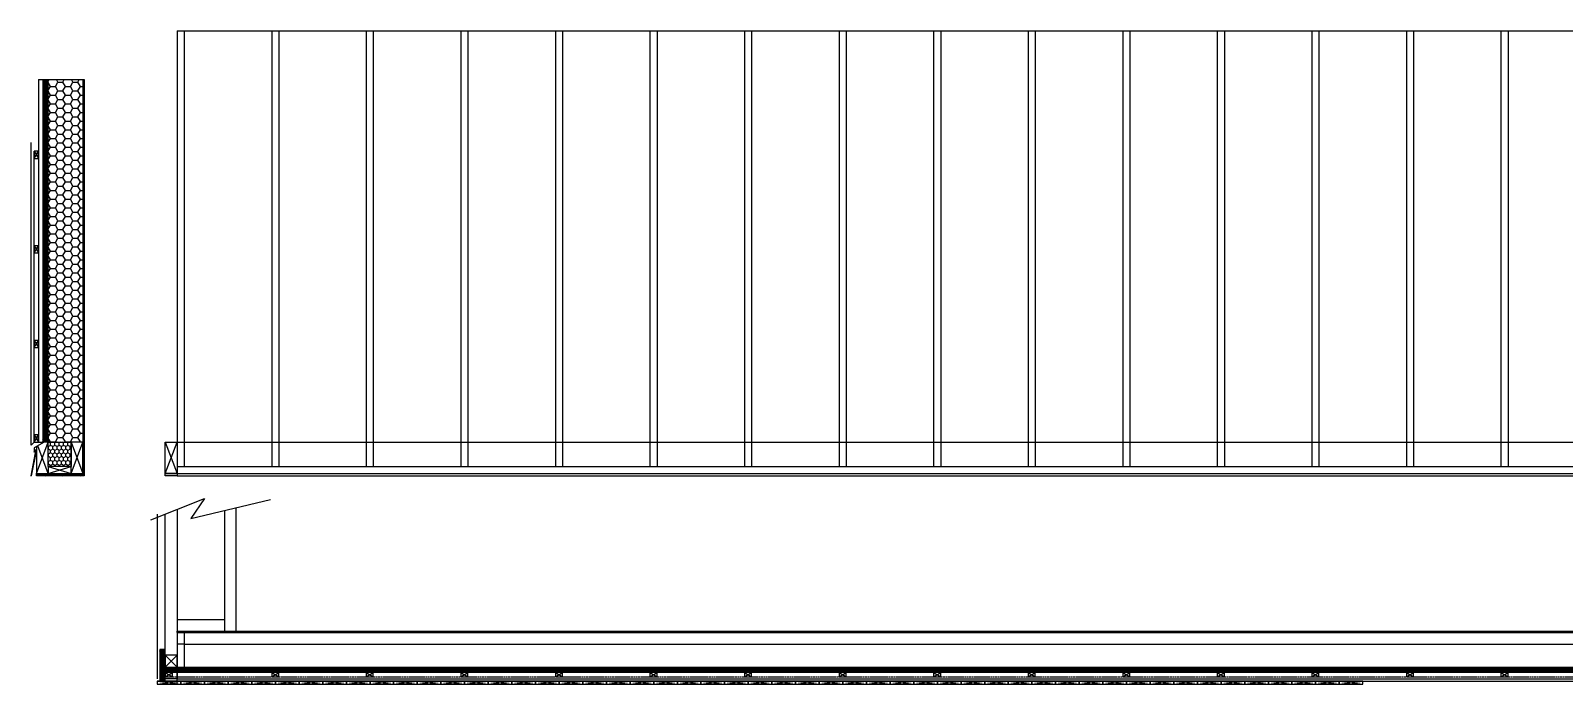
# Model space of a CAD drawing. Header units: millimetres. Extents: x -21175 to -1372, y -2274 to 1893.
# Drawn here: x -21175 to -11444, y -2254 to 1893 of the extents above; entities that cross this region are included whole.
import ezdxf

# ---------------------------------------------------------------- set-up
doc = ezdxf.new("R2010")
doc.units = ezdxf.units.MM
doc.linetypes.add('ACAD_ISO02W100', pattern=[15, 12, -3])
doc.layers.get('0').update_dxf_attribs({"lineweight": 25, "true_color": 0xffffff})
for name, color, linetype, lineweight, true_color in [('ardoise', 253, 'Continuous', 25, 0xa0a0a4), ('larmier', 1, 'Continuous', 25, 0xff0000), ('Madrier', 1, 'Continuous', 25, 0xff0000)]:
    doc.layers.add(name, color=color, linetype=linetype, lineweight=lineweight, true_color=true_color)

# ---------------------------------------------------------------- blocks, each defined once
blk = doc.blocks.new('tasseau')
for p, q in [((0, 45), (-27, 45)), ((-27, 45), (-27, 0)), ((-27, 0), (0, 45)), ((-27, 45), (0, 0)), ((-27, 0), (0, 0)), ((0, 0), (0, 45))]:
    blk.add_line(p, q)
blk = doc.blocks.new('tasseau_plan')
for p, q in [((45, 0), (0, 0)), ((0, 0), (0, -27)), ((0, -27), (45, 0)), ((0, 0), (45, -27)), ((45, -27), (45, 0)), ((0, -27), (45, -27))]:
    blk.add_line(p, q)
blk = doc.blocks.new('75x75')
for p, q in [((0, 75), (-75, 75)), ((-75, 75), (-75, 0)), ((-75, 75), (0, 0)), ((-75, 0), (0, 75)), ((-75, 0), (0, 0)), ((0, 0), (0, 75))]:
    blk.add_line(p, q)
blk = doc.blocks.new('bardage_vertical')
for p, q in [((150, 0), (0, 0)), ((0, 0), (0, -20)), ((0, -20), (150, 0)), ((0, 0), (150, -20)), ((150, -20), (150, 0)), ((0, -20), (150, -20))]:
    blk.add_line(p, q)
blk = doc.blocks.new('fibralith')
h = blk.add_hatch()
h.set_pattern_fill('JIS_WOOD', color=256, scale=5, style=0)
h.paths.add_polyline_path([(-35, 0), (0, 0), (0, 200), (-35, 200)], flags=0)
for p, q in [((0, 200), (-35, 200)), ((-35, 200), (-35, 0)), ((0, 0), (0, 200)), ((-35, 0), (0, 0))]:
    blk.add_line(p, q)
blk = doc.blocks.new('montant')
for p, q in [((0, 2765), (0, 0)), ((0, 2765), (45, 2765)), ((45, 2765), (45, 0)), ((0, 0), (45, 0))]:
    blk.add_line(p, q)

msp = doc.modelspace()

# ---------------------------------------------------------------- hatches: boundary and pattern name
h = msp.add_hatch()
h.set_pattern_fill('JIS_WOOD', color=256, scale=10, angle=90, style=0)
h.paths.add_polyline_path([(-21063.84737, -717), (-21098.84737, -717), (-21098.84737, 1583), (-21063.84737, 1583)], flags=0)
at = {"true_color": 0xffff00}
h = msp.add_hatch(dxfattribs=at)
h.set_pattern_fill('HONEY', color=2, scale=10, style=0)
h.paths.add_polyline_path([(-20918.84737, -717), (-21063.84737, -717), (-21063.84737, 1583), (-20843.84737, 1583), (-20843.84737, -717), (-20918.84737, -717)], flags=0)
h = msp.add_hatch()
h.set_pattern_fill('JIS_WOOD', color=256, scale=10, angle=90, style=0)
h.paths.add_polyline_path([(-20843.84737, -917), (-20843.84737, -717), (-20843.84737, 1583), (-20835.84737, 1583), (-20835.84737, -917)], flags=0)
at = {"true_color": 0xff7f00}
h = msp.add_hatch(dxfattribs=at)
h.set_pattern_fill('HONEY', color=30, scale=5, angle=90, style=0)
h.paths.add_polyline_path([(-21063.84737, -717), (-20918.84737, -717), (-20918.84737, -872), (-21063.84737, -872)], flags=0)
h = msp.add_hatch()
h.set_pattern_fill('JIS_WOOD', color=256, scale=10, style=0)
h.paths.add_polyline_path([(-21138.84737, -917), (-20835.84737, -917), (-20835.84737, -932), (-21138.84737, -932)], flags=0)
h = msp.add_hatch()
h.set_pattern_fill('JIS_WOOD', color=256, scale=5, angle=90, style=0)
h.paths.add_polyline_path([(-20245.79555, -1917), (-2495.79555, -1917), (-2495.79555, -1925), (-20245.79555, -1925)], flags=0)
h = msp.add_hatch()
h.set_pattern_fill('JIS_WOOD', color=256, scale=5, angle=90, style=0)
h.paths.add_polyline_path([(-2495.79555, -2180), (-2495.79555, -2145), (-20320.68919, -2144.88086), (-20320.79555, -2180)], flags=0)

# ---------------------------------------------------------------- linework, layer by layer
for p, q in [((-20245.79555, 1893), (-2495.79555, 1893)), ((-21125.84737, 1583), (-21125.84737, -717)), ((-21125.84737, 1583), (-21098.84737, 1583)), ((-21098.84737, 1583), (-21098.84737, -717)), ((-21098.84737, 1583), (-21063.84737, 1583)), ((-21063.84737, -717), (-21063.84737, 1583)), ((-21063.84737, 1583), (-20843.84737, 1583)), ((-20843.84737, 1583), (-20843.84737, -717)), ((-20843.84737, 1583), (-20835.84737, 1583)), ((-20835.84737, 1583), (-20835.84737, -917)), ((-21172.84737, -737), (-21172.84737, 1183)), ((-21152.84737, -717), (-21152.84737, 1128)), ((-21172.84737, -737), (-21152.84737, -717)), ((-21138.84737, -917), (-21063.84737, -717)), ((-21088.84737, -717), (-21138.84737, -745.86751)), ((-21138.84737, -745.86751), (-21138.84737, -917)), ((-21063.84737, -917), (-21129.94867, -740.72985)), ((-21125.84737, -717), (-21098.84737, -717)), ((-21063.84737, -717), (-21098.84737, -717)), ((-21063.84737, -872), (-21063.84737, -717)), ((-21063.84737, -717), (-20918.84737, -717)), ((-20843.84737, -717), (-20918.84737, -717)), ((-20918.84737, -717), (-20918.84737, -872)), ((-20918.84737, -917), (-20843.84737, -717)), ((-20918.84737, -717), (-20843.84737, -917)), ((-20918.84737, -872), (-20918.84737, -717)), ((-20843.84737, -917), (-20843.84737, -717)), ((-20918.84737, -872), (-21063.84737, -872)), ((-21063.84737, -872), (-21063.84737, -917)), ((-21063.84737, -917), (-20918.84737, -872)), ((-21063.84737, -872), (-20918.84737, -917)), ((-20918.84737, -917), (-20918.84737, -872)), ((-20245.79555, -872), (-2495.79555, -872)), ((-21138.84737, -917), (-21063.84737, -917)), ((-21138.84737, -917), (-20835.84737, -917)), ((-21138.84737, -932), (-21138.84737, -917)), ((-20835.84737, -932), (-21138.84737, -932)), ((-21063.84737, -917), (-20918.84737, -917)), ((-20918.84737, -917), (-20843.84737, -917)), ((-20835.84737, -917), (-20843.84737, -917)), ((-20835.84737, -917), (-20835.84737, -932)), ((-20320.79555, -932), (-20320.79555, -917)), ((-20320.79555, -917), (-20245.79555, -917)), ((-20245.79555, -932), (-20320.79555, -932)), ((-20245.79555, -917), (-20245.79555, -932)), ((-20245.79555, -917), (-2495.79555, -917)), ((-20245.79555, -932), (-2420.79555, -932)), ((-20413.58913, -1210.99588), (-20071.31104, -1074.06391)), ((-20071.31104, -1074.06391), (-20157.83687, -1202.74335)), ((-20157.83687, -1202.74335), (-19654.21215, -1080.71974)), ((-20370.79555, -2220), (-20370.79555, -1173.87282)), ((-20245.79555, -1917), (-2495.79555, -1917)), ((-20245.79555, -1925), (-20245.79555, -1917)), ((-20245.79555, -1925), (-20245.79555, -2000)), ((-20245.79555, -2000), (-20245.79555, -2145)), ((-2495.79555, -2180), (-20320.79555, -2180)), ((-20320.79555, -2234), (-2495.79555, -2234)), ((-20245.79555, -2207), (-20245.79555, -2145)), ((-20245.79555, -2220), (-20245.79555, -2207)), ((-20245.79555, -2234), (-20245.79555, -2220)), ((-20245.79555, -2254), (-20245.79555, -2234))]:
    msp.add_line(p, q)
at = {"linetype": 'ACAD_ISO02W100'}
msp.add_line((-20320.79555, -2207), (-2495.79555, -2207), dxfattribs=at)
at = {"layer": 'ardoise'}
for p, q in [((-21141.79091, -762.83526), (-21174.96845, -931.42071)), ((-21138.84737, -763.41454), (-21172.02491, -932)), ((-21141.79091, -762.83526), (-21138.84737, -763.41454)), ((-21174.96845, -931.42071), (-21172.02491, -932))]:
    msp.add_line(p, q, dxfattribs=at)
at = {"layer": 'larmier'}
for p, q in [((-21088.84737, -717), (-21153.79927, -754.5)), ((-21153.79927, -754.5), (-21153.79927, -780.63249)), ((-21153.79927, -780.63249), (-21148.84737, -767)), ((-21062.8366, -717), (-21088.84737, -717)), ((-21063.84737, -685.54068), (-21062.8366, -717))]:
    msp.add_line(p, q, dxfattribs=at)
at = {"layer": 'Madrier'}
for p, q in [((-20320.79555, -917), (-20320.79555, -717)), ((-20320.79555, -717), (-20245.79555, -717)), ((-20320.79555, -917), (-20245.79555, -717)), ((-20320.79555, -717), (-20245.79555, -917)), ((-20245.79555, -717), (-2495.79555, -717)), ((-20245.79555, -717), (-20245.79555, -917)), ((-20245.79555, -917), (-20320.79555, -917)), ((-20245.79555, -917), (-2495.79555, -917)), ((-20245.79555, -1143.86828), (-20245.79555, -2220)), ((-19945.79555, -1151.3677), (-19945.79555, -1917)), ((-19870.79555, -1917), (-19870.79555, -1133.1959)), ((-20320.79555, -2220), (-20320.79555, -1173.87282)), ((-20245.79555, -1842), (-19945.79555, -1842)), ((-20245.79555, -1917), (-19945.79555, -1917)), ((-20245.79555, -1925), (-2495.79555, -1925)), ((-20245.79555, -1925), (-20245.79555, -2145)), ((-20200.79555, -1925), (-20200.79555, -2145)), ((-19945.79555, -1917), (-19870.79555, -1917)), ((-20200.79555, -2000), (-2495.79555, -2000)), ((-20245.79555, -2220), (-20320.79555, -2220)), ((-20245.79555, -2145), (-2495.79555, -2145)), ((-20245.79555, -2220), (-2495.79555, -2220))]:
    msp.add_line(p, q, dxfattribs=at)
at = {"layer": 'Madrier', "linetype": 'ACAD_ISO02W100'}
msp.add_line((-20200.79555, -2000), (-20245.79555, -2000), dxfattribs=at)

# ---------------------------------------------------------------- block references
for name, p in [('montant', (-20245.79555, -872)), ('montant', (-19645.79555, -872)), ('montant', (-19045.79555, -872)), ('montant', (-18445.79555, -872)), ('montant', (-17845.79555, -872)), ('montant', (-17245.79555, -872)), ('montant', (-16645.79555, -872)), ('montant', (-16045.79555, -872)), ('montant', (-15445.79555, -872)), ('montant', (-14845.79555, -872)), ('montant', (-14245.79555, -872)), ('montant', (-13645.79555, -872)), ('montant', (-13045.79555, -872)), ('montant', (-12445.79555, -872)), ('montant', (-11845.79555, -872)), ('tasseau', (-21125.84737, 1083)), ('tasseau', (-21125.84737, 483)), ('tasseau', (-21125.84737, -117)), ('tasseau', (-21125.84737, -717)), ('fibralith', (-20320.79555, -2234)), ('75x75', (-20245.79555, -2145)), ('bardage_vertical', (-20371.79555, -2234)), ('tasseau_plan', (-20320.79555, -2180)), ('bardage_vertical', (-20221.79555, -2234)), ('bardage_vertical', (-20071.79555, -2234)), ('bardage_vertical', (-19921.79555, -2234)), ('bardage_vertical', (-19771.79555, -2234)), ('tasseau_plan', (-19645.79555, -2180)), ('bardage_vertical', (-19621.79555, -2234)), ('bardage_vertical', (-19471.79555, -2234)), ('bardage_vertical', (-19321.79555, -2234)), ('bardage_vertical', (-19171.79555, -2234)), ('tasseau_plan', (-19045.79555, -2180)), ('bardage_vertical', (-19021.79555, -2234)), ('bardage_vertical', (-18871.79555, -2234)), ('bardage_vertical', (-18721.79555, -2234)), ('bardage_vertical', (-18571.79555, -2234)), ('tasseau_plan', (-18445.79555, -2180)), ('bardage_vertical', (-18421.79555, -2234)), ('bardage_vertical', (-18271.79555, -2234)), ('bardage_vertical', (-18121.79555, -2234)), ('bardage_vertical', (-17971.79555, -2234)), ('tasseau_plan', (-17845.79555, -2180)), ('bardage_vertical', (-17821.79555, -2234)), ('bardage_vertical', (-17671.79555, -2234)), ('bardage_vertical', (-17521.79555, -2234)), ('bardage_vertical', (-17371.79555, -2234)), ('tasseau_plan', (-17245.79555, -2180)), ('bardage_vertical', (-17221.79555, -2234)), ('bardage_vertical', (-17071.79555, -2234)), ('bardage_vertical', (-16921.79555, -2234)), ('bardage_vertical', (-16771.79555, -2234)), ('tasseau_plan', (-16645.79555, -2180)), ('bardage_vertical', (-16621.79555, -2234)), ('bardage_vertical', (-16471.79555, -2234)), ('bardage_vertical', (-16321.79555, -2234)), ('bardage_vertical', (-16171.79555, -2234)), ('tasseau_plan', (-16045.79555, -2180)), ('bardage_vertical', (-16021.79555, -2234)), ('bardage_vertical', (-15871.79555, -2234)), ('bardage_vertical', (-15721.79555, -2234)), ('bardage_vertical', (-15571.79555, -2234)), ('tasseau_plan', (-15445.79555, -2180)), ('bardage_vertical', (-15421.79555, -2234)), ('bardage_vertical', (-15271.79555, -2234)), ('bardage_vertical', (-15121.79555, -2234)), ('bardage_vertical', (-14971.79555, -2234)), ('tasseau_plan', (-14845.79555, -2180)), ('bardage_vertical', (-14821.79555, -2234)), ('bardage_vertical', (-14671.79555, -2234)), ('bardage_vertical', (-14521.79555, -2234)), ('bardage_vertical', (-14371.79555, -2234)), ('tasseau_plan', (-14245.79555, -2180)), ('bardage_vertical', (-14221.79555, -2234)), ('bardage_vertical', (-14071.79555, -2234)), ('bardage_vertical', (-13921.79555, -2234)), ('bardage_vertical', (-13771.79555, -2234)), ('tasseau_plan', (-13645.79555, -2180)), ('bardage_vertical', (-13621.79555, -2234)), ('bardage_vertical', (-13471.79555, -2234)), ('bardage_vertical', (-13321.79555, -2234)), ('bardage_vertical', (-13171.79555, -2234)), ('tasseau_plan', (-13045.79555, -2180)), ('bardage_vertical', (-13021.79555, -2234)), ('bardage_vertical', (-12871.79555, -2234)), ('tasseau_plan', (-12445.79555, -2180)), ('tasseau_plan', (-11845.79555, -2180))]:
    msp.add_blockref(name, p)

doc.saveas('drawing.dxf')
